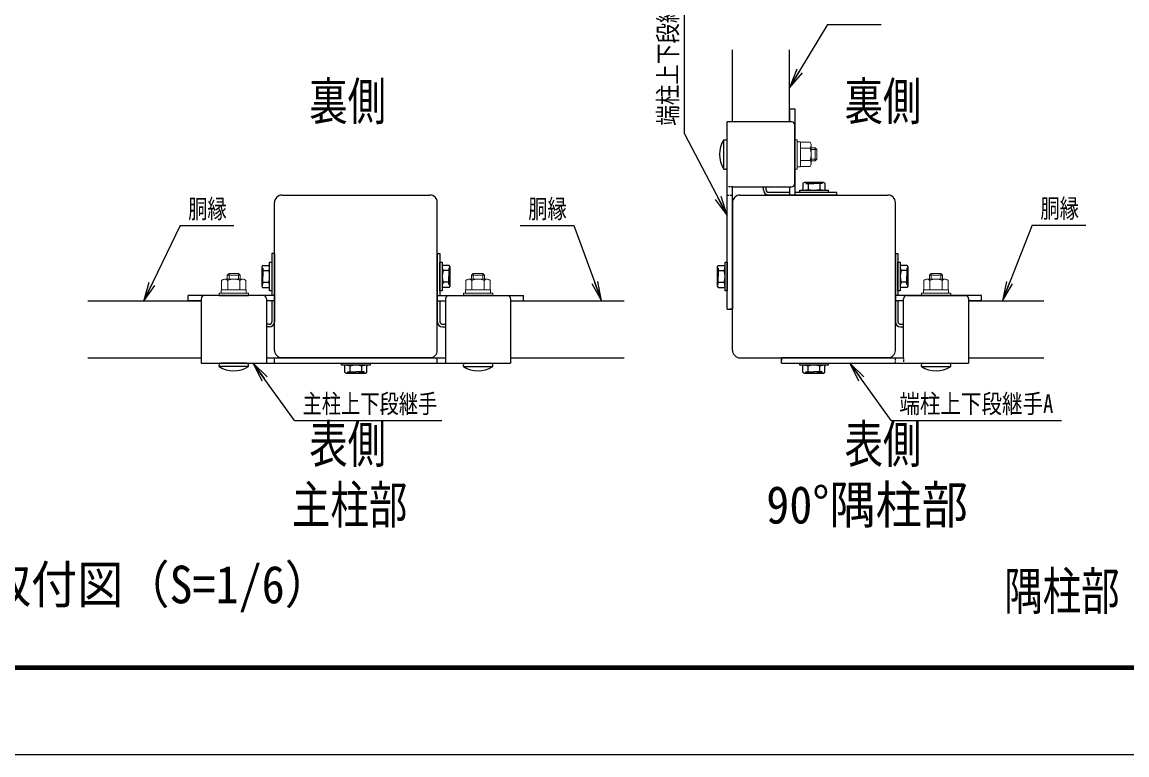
# Model space of a CAD drawing. Units: millimetres, scale not verified. Extents: x -6234 to 6240, y -4413 to 4407.
# Drawn here: x -2842 to 550, y -4413 to -2162 of the extents above; entities that cross this region are included whole.
import ezdxf
from ezdxf.enums import TextEntityAlignment as Align

# ---------------------------------------------------------------- set-up
doc = ezdxf.new("R2010")
doc.units = ezdxf.units.MM
doc.header["$LTSCALE"] = 20
doc.linetypes.add('USER3', pattern=[0.375, 0.25, -0.125])
for name, color, linetype, lineweight in [('0-1_0', 7, 'Continuous', 25), ('0-2_1', 7, 'Continuous', 25), ('0-6_支柱', 7, 'Continuous', 25), ('0-7_SCALE', 7, 'Continuous', 25), ('0-8_ボルト', 7, 'Continuous', 25), ('0-9_継手-案-', 7, 'Continuous', 25), ('0-A_構造線', 7, 'Continuous', 25), ('0-B_細線', 7, 'Continuous', 25), ('0-F_D-STR3', 7, 'Continuous', 13)]:
    doc.layers.add(name, color=color, linetype=linetype, lineweight=lineweight)
doc.styles.add('ＭＳ ゴシック', font='')
doc.styles.get('ＭＳ ゴシック').set_extended_font_data('MS Gothic')

# ---------------------------------------------------------------- blocks, each defined once
blk = doc.blocks.new('DARROWS')
at = {"layer": '0-1_0'}
blk.add_line((0, 0), (-19.982, 0), dxfattribs=at)
blk.add_lwpolyline([(-20, -3.333), (0, 0), (-20, 3.333)], dxfattribs=at)

msp = doc.modelspace()

# ---------------------------------------------------------------- linework, layer by layer
at = {"layer": '0-1_0'}
for p, q in [((-369.55, -2170.27), (-484.31, -2361.49)), ((-808.15, -2505.57), (-678.25, -2753.5)), ((-2357.07, -2787.04), (-2468.23, -3018.24)), ((-1148.09, -2787.04), (-1064.02, -3015.84)), ((259.65, -2785.73), (169.16, -3015.87)), ((-2005.82, -3385.66), (-2131.16, -3212.09)), ((-173.39, -3385.66), (-298.73, -3212.09))]:
    msp.add_line(p, q, dxfattribs=at)
at = {"layer": '0-1_0', "color": 3}
msp.add_lwpolyline([(-6234.47, 4406.67), (6239.53, 4406.67), (6239.53, -4413.33), (-6234.47, -4413.33)], close=True, dxfattribs=at)
at = {"layer": '0-1_0'}
for points in [[(-5814.47, 4144.17), (5819.53, 4144.17), (5819.53, -4150.83), (-5814.47, -4150.83)], [(-5811.84, 4141.54), (5816.91, 4141.54), (5816.91, -4148.21), (-5811.84, -4148.21)], [(-5809.22, 4138.92), (5814.28, 4138.92), (5814.28, -4145.58), (-5809.22, -4145.58)], [(-5806.59, 4136.29), (5811.66, 4136.29), (5811.66, -4142.96), (-5806.59, -4142.96)], [(-5803.97, 4133.67), (5809.03, 4133.67), (5809.03, -4140.33), (-5803.97, -4140.33)]]:
    msp.add_lwpolyline(points, close=True, dxfattribs=at)
at = {"layer": '0-2_1'}
for p, q in [((-808.15, -2505.57), (-808.15, -1982.52)), ((-369.55, -2170.27), (-204.8, -2170.27)), ((-676.86, -3043.66), (-676.86, -2468.66)), ((-479.86, -2468.66), (-676.86, -2468.66)), ((-469.86, -2658.66), (-469.86, -2478.66)), ((-660.86, -2668.66), (-479.86, -2668.66)), ((-565.86, -2677.66), (-565.86, -2668.66)), ((-557.86, -2677.66), (-557.86, -2668.66)), ((-485.86, -2685.66), (-549.86, -2685.66)), ((-340.86, -2693.66), (-549.86, -2693.66)), ((-340.86, -2685.66), (-469.86, -2685.66)), ((-340.86, -2693.66), (-340.86, -2685.66)), ((-2357.07, -2787.04), (-2192.32, -2787.04)), ((-1312.85, -2787.04), (-1148.09, -2787.04)), ((259.65, -2785.73), (424.4, -2785.73)), ((-2075.17, -2873.66), (-2075.17, -3002.66)), ((-2067.17, -2873.66), (-2075.17, -2873.66)), ((-2067.17, -2873.66), (-2067.17, -3082.66)), ((-1567.17, -2873.66), (-1567.17, -3082.66)), ((-1567.17, -2873.66), (-1559.17, -2873.66)), ((-1559.17, -2873.66), (-1559.17, -3002.66)), ((-160.86, -2873.66), (-160.86, -3082.66)), ((-160.86, -2873.66), (-152.86, -2873.66)), ((-152.86, -2873.66), (-152.86, -3002.66)), ((-2292.17, -3012.66), (-2292.17, -3209.66)), ((-2102.17, -3002.66), (-2282.17, -3002.66)), ((-2092.17, -3012.66), (-2092.17, -3209.66)), ((-2075.17, -3018.66), (-2075.17, -3082.66)), ((-1559.17, -3018.66), (-1559.17, -3082.66)), ((-1542.17, -3012.66), (-1542.17, -3209.66)), ((-1532.17, -3002.66), (-1352.17, -3002.66)), ((-1342.17, -3012.66), (-1342.17, -3209.66)), ((-152.86, -3018.66), (-152.86, -3082.66)), ((-135.86, -3193.66), (-135.86, -3012.66)), ((-125.86, -3002.66), (54.14, -3002.66)), ((64.14, -3012.66), (64.14, -3209.66)), ((-660.86, -3043.66), (-668.86, -3043.66)), ((-2083.17, -3090.66), (-2092.17, -3090.66)), ((-2083.17, -3098.66), (-2092.17, -3098.66)), ((-1551.17, -3090.66), (-1542.17, -3090.66)), ((-1551.17, -3098.66), (-1542.17, -3098.66)), ((-144.86, -3090.66), (-135.86, -3090.66)), ((-144.86, -3098.66), (-135.86, -3098.66)), ((-2292.17, -3209.66), (-1342.17, -3209.66)), ((-2092.17, -3193.66), (-1542.17, -3193.66)), ((-2067.17, -3209.66), (-2067.17, -3193.66)), ((-1576.41, -3193.66), (-2057.94, -3193.66)), ((-1567.17, -3209.66), (-1567.17, -3193.66)), ((-510.86, -3193.66), (-510.86, -3201.66)), ((-510.86, -3209.66), (64.14, -3209.66)), ((-2005.82, -3385.66), (-1553.51, -3385.66)), ((-173.39, -3385.66), (349.66, -3385.66))]:
    msp.add_line(p, q, dxfattribs=at)
for points in [[(-660.86, -2702.9), (-660.86, -3043.66), (-660.86, -2668.66)], [(-170.09, -3193.66), (-510.86, -3193.66), (-135.86, -3193.66)]]:
    msp.add_lwpolyline(points, dxfattribs=at)
for centre, radius, start, end in [((-479.86, -2478.66), 10, 0, 90), ((-549.86, -2677.66), 16, 180, 270), ((-549.86, -2677.66), 8, 180, 270), ((-479.86, -2658.66), 10, 270, 0), ((-2282.17, -3012.66), 10, 90, 180), ((-2102.17, -3012.66), 10, 0, 90), ((-1532.17, -3012.66), 10, 90, 180), ((-1352.17, -3012.66), 10, 0, 90), ((-125.86, -3012.66), 10, 90, 180), ((54.14, -3012.66), 10, 0, 90), ((-2083.17, -3082.66), 16, 270, 0), ((-2083.17, -3082.66), 8, 270, 0), ((-1551.17, -3082.66), 16, 180, 270), ((-1551.17, -3082.66), 8, 180, 270), ((-144.86, -3082.66), 16, 180, 270), ((-144.86, -3082.66), 8, 180, 270)]:
    msp.add_arc(centre, radius, start, end, dxfattribs=at)
at = {"layer": '0-6_支柱', "linetype": 'USER3'}
for p, q in [((-660.86, -2668.66), (-676.86, -2668.66)), ((-676.86, -2693.66), (-660.86, -2693.66)), ((-160.86, -3209.66), (-160.86, -3193.66)), ((-135.86, -3193.66), (-135.86, -3209.66))]:
    msp.add_line(p, q, dxfattribs=at)
at = {"layer": '0-6_支柱'}
for p, q in [((-676.86, -3043.66), (-660.86, -3043.66)), ((-510.86, -3209.66), (-510.86, -3193.66))]:
    msp.add_line(p, q, dxfattribs=at)
at = {"layer": '0-7_SCALE'}
for p, q in [((-660.86, -2468.66), (-660.86, -2247.22)), ((-485.86, -2468.66), (-485.86, -2247.22)), ((-2044.17, -2693.66), (-1590.17, -2693.66)), ((-637.86, -2693.66), (-183.86, -2693.66)), ((-2067.17, -3170.66), (-2067.17, -2716.66)), ((-1567.17, -3170.66), (-1567.17, -2716.66)), ((-660.86, -3170.66), (-660.86, -2716.66)), ((-160.86, -3170.66), (-160.86, -2716.66)), ((-2640.79, -3018.66), (-2292.17, -3018.66)), ((-1342.17, -3018.66), (-993.56, -3018.66)), ((64.14, -3018.66), (294.64, -3018.66)), ((-2640.79, -3193.66), (-2292.17, -3193.66)), ((-2044.17, -3193.66), (-1590.17, -3193.66)), ((-1342.17, -3193.66), (-993.56, -3193.66)), ((-637.86, -3193.66), (-183.86, -3193.66)), ((64.14, -3193.66), (294.64, -3193.66))]:
    msp.add_line(p, q, dxfattribs=at)
for centre, start, end in [((-2044.17, -2716.66), 90, 180), ((-1590.17, -2716.66), 0, 90), ((-637.86, -2716.66), 90, 180), ((-183.86, -2716.66), 0, 90), ((-2044.17, -3170.66), 180, 270), ((-1590.17, -3170.66), 270, 0), ((-637.86, -3170.66), 180, 270), ((-183.86, -3170.66), 270, 0)]:
    msp.add_arc(centre, 23, start, end, dxfattribs=at)
at = {"layer": '0-8_ボルト'}
for p, q in [((-687.86, -2523.66), (-682.36, -2523.66)), ((-687.86, -2613.66), (-687.86, -2523.66)), ((-676.86, -2608.16), (-676.86, -2529.16)), ((-469.86, -2523.66), (-469.86, -2613.66)), ((-687.86, -2613.66), (-682.36, -2613.66)), ((-2237.17, -3002.66), (-2147.17, -3002.66)), ((-1397.17, -3002.66), (-1487.17, -3002.66)), ((9.14, -3002.66), (-80.86, -3002.66)), ((-2237.17, -3220.66), (-2237.17, -3215.16)), ((-2147.17, -3220.66), (-2237.17, -3220.66)), ((-2152.67, -3209.66), (-2231.67, -3209.66)), ((-2147.17, -3220.66), (-2147.17, -3215.16)), ((-1487.17, -3220.66), (-1487.17, -3215.16)), ((-1487.17, -3220.66), (-1397.17, -3220.66)), ((-1481.67, -3209.66), (-1402.67, -3209.66)), ((-1397.17, -3220.66), (-1397.17, -3215.16)), ((-80.86, -3220.66), (-80.86, -3215.16)), ((-80.86, -3220.66), (9.14, -3220.66)), ((-75.36, -3209.66), (3.64, -3209.66)), ((9.14, -3220.66), (9.14, -3215.16))]:
    msp.add_line(p, q, dxfattribs=at)
for centre, radius, start, end in [((-616.47, -2568.66), 84.39, 147.77316, 212.22684), ((-682.36, -2529.16), 5.5, 0, 90), ((-682.36, -2608.16), 5.5, 270, 0), ((-2231.67, -3215.16), 5.5, 90, 180), ((-2192.17, -3149.28), 84.39, 237.77316, 302.22684), ((-2152.67, -3215.16), 5.5, 0, 90), ((-1481.67, -3215.16), 5.5, 90, 180), ((-1442.17, -3149.28), 84.39, 237.77316, 302.22684), ((-1402.67, -3215.16), 5.5, 0, 90), ((-75.36, -3215.16), 5.5, 90, 180), ((-35.86, -3149.28), 84.39, 237.77316, 302.22684), ((3.64, -3215.16), 5.5, 0, 90)]:
    msp.add_arc(centre, radius, start, end, dxfattribs=at)
at = {"layer": '0-9_継手-案-'}
for p, q in [((-485.86, -2428.66), (-485.86, -2468.66)), ((-485.86, -2428.66), (-469.86, -2428.66)), ((-469.86, -2428.66), (-469.86, -2693.66)), ((-485.86, -2668.66), (-485.86, -2693.66)), ((-485.86, -2693.66), (-469.86, -2693.66)), ((-2067.17, -3002.66), (-2332.17, -3002.66)), ((-2332.17, -3018.66), (-2332.17, -3002.66)), ((-2292.17, -3018.66), (-2332.17, -3018.66)), ((-2067.17, -3018.66), (-2092.17, -3018.66)), ((-2067.17, -3018.66), (-2067.17, -3002.66)), ((-1567.17, -3002.66), (-1302.17, -3002.66)), ((-1567.17, -3018.66), (-1567.17, -3002.66)), ((-1567.17, -3018.66), (-1542.17, -3018.66)), ((-1342.17, -3018.66), (-1302.17, -3018.66)), ((-1302.17, -3018.66), (-1302.17, -3002.66)), ((104.14, -3002.66), (-160.86, -3002.66)), ((-160.86, -3018.66), (-160.86, -3002.66)), ((-135.86, -3018.66), (-160.86, -3018.66)), ((104.14, -3018.66), (64.14, -3018.66)), ((104.14, -3018.66), (104.14, -3002.66))]:
    msp.add_line(p, q, dxfattribs=at)
at = {"layer": '0-A_構造線'}
for p, q in [((-428.94, -2657.16), (-428.94, -2676.16)), ((-392.78, -2657.16), (-392.78, -2676.16)), ((-376.97, -2657.16), (-376.97, -2676.16)), ((-2103.67, -2909.78), (-2084.67, -2909.78)), ((-705.36, -2909.78), (-686.36, -2909.78)), ((-2103.67, -2925.58), (-2084.67, -2925.58)), ((-1530.67, -2925.58), (-1549.67, -2925.58)), ((-705.36, -2925.58), (-686.36, -2925.58)), ((-124.36, -2925.58), (-143.36, -2925.58)), ((-2103.67, -2961.74), (-2084.67, -2961.74)), ((-1530.67, -2961.74), (-1549.67, -2961.74)), ((-1530.67, -2977.54), (-1549.67, -2977.54)), ((-705.36, -2961.74), (-686.36, -2961.74)), ((-124.36, -2961.74), (-143.36, -2961.74)), ((-124.36, -2977.54), (-143.36, -2977.54)), ((-1851.06, -3238.16), (-1851.06, -3219.16)), ((-1835.25, -3238.16), (-1835.25, -3219.16)), ((-1799.1, -3238.16), (-1799.1, -3219.16)), ((-444.74, -3238.16), (-444.74, -3219.16)), ((-428.94, -3238.16), (-428.94, -3219.16)), ((-392.78, -3238.16), (-392.78, -3219.16))]:
    msp.add_line(p, q, dxfattribs=at)
for points in [[(-367.11, -2678.66), (-367.11, -2685.66), (-454.61, -2685.66), (-454.61, -2678.66)], [(-2082.17, -2899.91), (-2075.17, -2899.91), (-2075.17, -2987.41), (-2082.17, -2987.41)], [(-1552.17, -2987.41), (-1559.17, -2987.41), (-1559.17, -2899.91), (-1552.17, -2899.91)], [(-683.86, -2899.91), (-676.86, -2899.91), (-676.86, -2987.41), (-683.86, -2987.41)], [(-145.86, -2987.41), (-152.86, -2987.41), (-152.86, -2899.91), (-145.86, -2899.91)], [(-1860.92, -3216.66), (-1860.92, -3209.66), (-1773.42, -3209.66), (-1773.42, -3216.66)], [(-454.61, -3216.66), (-454.61, -3209.66), (-367.11, -3209.66), (-367.11, -3216.66)]]:
    msp.add_lwpolyline(points, close=True, dxfattribs=at)
for points in [[(-376.97, -2657.16), (-381.47, -2654.66), (-440.24, -2654.66), (-444.74, -2657.16), (-444.74, -2676.16)], [(-2103.67, -2909.78), (-2106.17, -2914.28), (-2106.17, -2973.04), (-2103.67, -2977.54), (-2084.67, -2977.54)], [(-1530.67, -2977.54), (-1528.17, -2973.04), (-1528.17, -2914.28), (-1530.67, -2909.78), (-1549.67, -2909.78)], [(-705.36, -2909.78), (-707.86, -2914.28), (-707.86, -2973.04), (-705.36, -2977.54), (-686.36, -2977.54)], [(-124.36, -2977.54), (-121.86, -2973.04), (-121.86, -2914.28), (-124.36, -2909.78), (-143.36, -2909.78)], [(-1851.06, -3238.16), (-1846.56, -3240.66), (-1787.79, -3240.66), (-1783.29, -3238.16), (-1783.29, -3219.16)], [(-444.74, -3238.16), (-440.24, -3240.66), (-381.47, -3240.66), (-376.97, -3238.16), (-376.97, -3219.16)]]:
    msp.add_lwpolyline(points, dxfattribs=at)
for centre, radius, start, end in [((-447.24, -2676.16), 2.5, 270, 0), ((-440.91, -2684.51), 29.85, 66.34828, 88.7111), ((-440.91, -2648.82), 29.85, 271.2889, 293.65172), ((-410.86, -2721.28), 66.62, 74.25349, 105.74651), ((-410.86, -2612.04), 66.62, 254.25349, 285.74651), ((-380.8, -2684.51), 29.85, 91.2889, 113.65172), ((-380.8, -2648.82), 29.85, 246.34828, 268.7111), ((-374.47, -2676.16), 2.5, 180, 270), ((-2076.33, -2913.61), 29.85, 181.2889, 203.65172), ((-2112.02, -2913.61), 29.85, 336.34828, 358.7111), ((-2084.67, -2907.28), 2.5, 270, 0), ((-1549.67, -2907.28), 2.5, 180, 270), ((-1522.33, -2913.61), 29.85, 181.2889, 203.65172), ((-1558.02, -2913.61), 29.85, 336.34828, 358.7111), ((-678.01, -2913.61), 29.85, 181.2889, 203.65172), ((-686.36, -2907.28), 2.5, 270, 0), ((-713.7, -2913.61), 29.85, 336.34828, 358.7111), ((-143.36, -2907.28), 2.5, 180, 270), ((-116.01, -2913.61), 29.85, 181.2889, 203.65172), ((-151.7, -2913.61), 29.85, 336.34828, 358.7111), ((-2039.56, -2943.66), 66.62, 164.25349, 195.74651), ((-2148.79, -2943.66), 66.62, 344.25349, 15.74651), ((-1485.56, -2943.66), 66.62, 164.25349, 195.74651), ((-1594.79, -2943.66), 66.62, 344.25349, 15.74651), ((-641.24, -2943.66), 66.62, 164.25349, 195.74651), ((-750.47, -2943.66), 66.62, 344.25349, 15.74651), ((-79.24, -2943.66), 66.62, 164.25349, 195.74651), ((-188.47, -2943.66), 66.62, 344.25349, 15.74651), ((-2076.33, -2973.72), 29.85, 156.34828, 178.7111), ((-2112.02, -2973.72), 29.85, 1.2889, 23.65172), ((-2084.67, -2980.04), 2.5, 0, 90), ((-1522.33, -2973.72), 29.85, 156.34828, 178.7111), ((-1549.67, -2980.04), 2.5, 90, 180), ((-1558.02, -2973.72), 29.85, 1.2889, 23.65172), ((-678.01, -2973.72), 29.85, 156.34828, 178.7111), ((-713.7, -2973.72), 29.85, 1.2889, 23.65172), ((-686.36, -2980.04), 2.5, 0, 90), ((-143.36, -2980.04), 2.5, 90, 180), ((-116.01, -2973.72), 29.85, 156.34828, 178.7111), ((-151.7, -2973.72), 29.85, 1.2889, 23.65172), ((-1853.56, -3219.16), 2.5, 0, 90), ((-1847.23, -3246.51), 29.85, 66.34828, 88.7111), ((-1817.17, -3283.28), 66.62, 74.25349, 105.74651), ((-1787.12, -3246.51), 29.85, 91.2889, 113.65172), ((-1780.79, -3219.16), 2.5, 90, 180), ((-447.24, -3219.16), 2.5, 0, 90), ((-440.91, -3246.51), 29.85, 66.34828, 88.7111), ((-410.86, -3283.28), 66.62, 74.25349, 105.74651), ((-380.8, -3246.51), 29.85, 91.2889, 113.65172), ((-374.47, -3219.16), 2.5, 90, 180), ((-1847.23, -3210.82), 29.85, 271.2889, 293.65172), ((-1817.17, -3174.04), 66.62, 254.25349, 285.74651), ((-1787.12, -3210.82), 29.85, 246.34828, 268.7111), ((-440.91, -3210.82), 29.85, 271.2889, 293.65172), ((-410.86, -3174.04), 66.62, 254.25349, 285.74651), ((-380.8, -3210.82), 29.85, 246.34828, 268.7111)]:
    msp.add_arc(centre, radius, start, end, dxfattribs=at)
at = {"layer": '0-B_細線'}
for points in [[(-435.86, -2654.66), (-435.86, -2658.16), (-410.86, -2658.16)], [(-385.86, -2654.66), (-385.86, -2658.16), (-410.86, -2658.16)], [(-2106.17, -2918.66), (-2102.67, -2918.66), (-2102.67, -2943.66)], [(-2106.17, -2968.66), (-2102.67, -2968.66), (-2102.67, -2943.66)], [(-1528.17, -2918.66), (-1531.67, -2918.66), (-1531.67, -2943.66)], [(-1528.17, -2968.66), (-1531.67, -2968.66), (-1531.67, -2943.66)], [(-707.86, -2918.66), (-704.36, -2918.66), (-704.36, -2943.66)], [(-707.86, -2968.66), (-704.36, -2968.66), (-704.36, -2943.66)], [(-121.86, -2918.66), (-125.36, -2918.66), (-125.36, -2943.66)], [(-121.86, -2968.66), (-125.36, -2968.66), (-125.36, -2943.66)], [(-1842.17, -3240.66), (-1842.17, -3237.16), (-1817.17, -3237.16)], [(-1792.17, -3240.66), (-1792.17, -3237.16), (-1817.17, -3237.16)], [(-435.86, -3240.66), (-435.86, -3237.16), (-410.86, -3237.16)], [(-385.86, -3240.66), (-385.86, -3237.16), (-410.86, -3237.16)]]:
    msp.add_lwpolyline(points, dxfattribs=at)
at = {"layer": '0-F_D-STR3'}
for p, q in [((-469.86, -2613.66), (-469.86, -2523.66)), ((-451.86, -2530.16), (-461.86, -2530.16)), ((-461.86, -2607.16), (-461.86, -2530.16)), ((-451.86, -2607.16), (-451.86, -2530.16)), ((-451.86, -2606.16), (-451.86, -2531.16)), ((-451.86, -2531.16), (-422.86, -2531.16)), ((-419.36, -2597.55), (-419.36, -2539.82)), ((-451.86, -2549.91), (-422.86, -2549.91)), ((-419.36, -2548.66), (-407.26, -2548.66)), ((-419.36, -2554.06), (-401.86, -2554.06)), ((-407.26, -2588.66), (-407.26, -2548.66)), ((-407.26, -2548.66), (-401.86, -2554.06)), ((-401.86, -2583.26), (-401.86, -2554.06)), ((-451.86, -2607.16), (-461.86, -2607.16)), ((-451.86, -2587.41), (-422.86, -2587.41)), ((-451.86, -2606.16), (-422.86, -2606.16)), ((-419.36, -2583.26), (-401.86, -2583.26)), ((-419.36, -2588.66), (-407.26, -2588.66)), ((-407.26, -2588.66), (-401.86, -2583.26)), ((-461.86, -2613.66), (-469.86, -2613.66)), ((-2212.17, -2940.06), (-2206.77, -2934.66)), ((-2212.17, -2952.16), (-2212.17, -2940.06)), ((-2212.17, -2940.06), (-2172.17, -2940.06)), ((-2206.77, -2952.16), (-2206.77, -2934.66)), ((-2206.77, -2934.66), (-2177.57, -2934.66)), ((-2177.57, -2952.16), (-2177.57, -2934.66)), ((-2172.17, -2940.06), (-2177.57, -2934.66)), ((-2172.17, -2952.16), (-2172.17, -2940.06)), ((-1462.17, -2940.06), (-1456.77, -2934.66)), ((-1462.17, -2952.16), (-1462.17, -2940.06)), ((-1422.17, -2940.06), (-1462.17, -2940.06)), ((-1456.77, -2952.16), (-1456.77, -2934.66)), ((-1427.57, -2934.66), (-1456.77, -2934.66)), ((-1427.57, -2952.16), (-1427.57, -2934.66)), ((-1422.17, -2940.06), (-1427.57, -2934.66)), ((-1422.17, -2952.16), (-1422.17, -2940.06)), ((-55.86, -2940.06), (-50.46, -2934.66)), ((-55.86, -2952.16), (-55.86, -2940.06)), ((-15.86, -2940.06), (-55.86, -2940.06)), ((-50.46, -2952.16), (-50.46, -2934.66)), ((-21.26, -2934.66), (-50.46, -2934.66)), ((-21.26, -2952.16), (-21.26, -2934.66)), ((-15.86, -2940.06), (-21.26, -2934.66)), ((-15.86, -2952.16), (-15.86, -2940.06)), ((-2230.67, -2984.66), (-2153.67, -2984.66)), ((-2230.67, -2984.66), (-2230.67, -2994.66)), ((-2229.67, -2984.66), (-2229.67, -2955.66)), ((-2229.67, -2984.66), (-2154.67, -2984.66)), ((-2221.06, -2952.16), (-2163.34, -2952.16)), ((-2210.92, -2984.66), (-2210.92, -2955.66)), ((-2173.42, -2984.66), (-2173.42, -2955.66)), ((-2154.67, -2984.66), (-2154.67, -2955.66)), ((-2153.67, -2984.66), (-2153.67, -2994.66)), ((-1403.67, -2984.66), (-1480.67, -2984.66)), ((-1480.67, -2984.66), (-1480.67, -2994.66)), ((-1479.67, -2984.66), (-1479.67, -2955.66)), ((-1404.67, -2984.66), (-1479.67, -2984.66)), ((-1413.28, -2952.16), (-1471.01, -2952.16)), ((-1460.92, -2984.66), (-1460.92, -2955.66)), ((-1423.42, -2984.66), (-1423.42, -2955.66)), ((-1404.67, -2984.66), (-1404.67, -2955.66)), ((-1403.67, -2984.66), (-1403.67, -2994.66)), ((2.64, -2984.66), (-74.36, -2984.66)), ((-74.36, -2984.66), (-74.36, -2994.66)), ((-73.36, -2984.66), (-73.36, -2955.66)), ((1.64, -2984.66), (-73.36, -2984.66)), ((-6.97, -2952.16), (-64.69, -2952.16)), ((-54.61, -2984.66), (-54.61, -2955.66)), ((-17.11, -2984.66), (-17.11, -2955.66)), ((1.64, -2984.66), (1.64, -2955.66)), ((2.64, -2984.66), (2.64, -2994.66)), ((-2237.17, -2994.66), (-2237.17, -3002.66)), ((-2237.17, -3002.66), (-2147.17, -3002.66)), ((-2230.67, -2994.66), (-2153.67, -2994.66)), ((-1397.17, -3002.66), (-1487.17, -3002.66)), ((-1403.67, -2994.66), (-1480.67, -2994.66)), ((-1397.17, -2994.66), (-1397.17, -3002.66)), ((9.14, -3002.66), (-80.86, -3002.66)), ((2.64, -2994.66), (-74.36, -2994.66)), ((9.14, -2994.66), (9.14, -3002.66))]:
    msp.add_line(p, q, dxfattribs=at)
for points in [[(-461.86, -2613.66), (-461.86, -2523.66), (-469.86, -2523.66)], [(-2237.17, -2994.66), (-2147.17, -2994.66), (-2147.17, -3002.66)], [(-1397.17, -2994.66), (-1487.17, -2994.66), (-1487.17, -3002.66)], [(9.14, -2994.66), (-80.86, -2994.66), (-80.86, -3002.66)]]:
    msp.add_lwpolyline(points, dxfattribs=at)
for centre, radius, start, end in [((-433.59, -2540.54), 14.25, 318.86505, 41.13495), ((-471.33, -2568.66), 51.97, 338.85295, 21.14705), ((-433.58, -2596.79), 14.24, 318.83491, 41.16509), ((-2220.3, -2966.38), 14.24, 48.83491, 131.16509), ((-2192.17, -3004.13), 51.97, 68.85295, 111.14705), ((-2164.05, -2966.39), 14.25, 48.86505, 131.13495), ((-1470.3, -2966.39), 14.25, 48.86505, 131.13495), ((-1442.17, -3004.13), 51.97, 68.85295, 111.14705), ((-1414.05, -2966.38), 14.24, 48.83491, 131.16509), ((-63.98, -2966.39), 14.25, 48.86505, 131.13495), ((-35.86, -3004.13), 51.97, 68.85295, 111.14705), ((-7.73, -2966.38), 14.24, 48.83491, 131.16509)]:
    msp.add_arc(centre, radius, start, end, dxfattribs=at)

# ---------------------------------------------------------------- block references
at = {"layer": '0-1_0', "xscale": 3, "yscale": 3}
for p, rotation in [((-485.86, -2364.06), 239.02995), ((-676.86, -2756.16), 297.65092), ((-2469.53, -3020.94), 244.32302), ((-1062.98, -3018.66), 290.17635), ((168.06, -3018.66), 248.53553), ((-2132.91, -3209.66), 125.83372), ((-300.48, -3209.66), 125.83372)]:
    msp.add_blockref('DARROWS', p, dxfattribs=dict(at, rotation=rotation))

# ---------------------------------------------------------------- texts
at = {"layer": '0-1_0', "style": 'ＭＳ ゴシック', "width": 0.8}
msp.add_text('端柱上下段継手B', height=57.77, rotation=90, dxfattribs=at).set_placement((-813.01, -2480.67), align=Align.BOTTOM_LEFT)
at = {"layer": '0-1_0', "style": 'ＭＳ ゴシック'}
for s, height, width, p in [('裏側', 115.4, 0.75, (-1960.56, -2497.9)), ('裏側', 115.4, 0.75, (-316.98, -2497.9)), ('胴縁', 57.77, 0.75, (-2332.17, -2782.18)), ('胴縁', 57.77, 0.75, (-1287.95, -2782.18)), ('胴縁', 57.77, 0.75, (284.55, -2780.86)), ('主柱上下段継手', 57.77, 0.75, (-1980.92, -3380.8)), ('端柱上下段継手A', 57.77, 0.8, (-148.49, -3380.8)), ('表側', 115.4, 0.75, (-1960.56, -3550.73)), ('表側', 115.4, 0.75, (-316.98, -3550.73)), ('主柱部', 115.4, 0.75, (-2013.43, -3737.29)), ('90°隅柱部', 115.5, 0.9, (-557.11, -3737.29)), ('各柱継手取付図（S=1/6）', 115.5, 0.9, (-3523.76, -3982.22)), ('隅柱部', 115.4, 0.75, (173.66, -4002.37))]:
    msp.add_text(s, height=height, dxfattribs=dict(at, width=width)).set_placement(p, align=Align.BOTTOM_LEFT)

doc.saveas('drawing.dxf')
